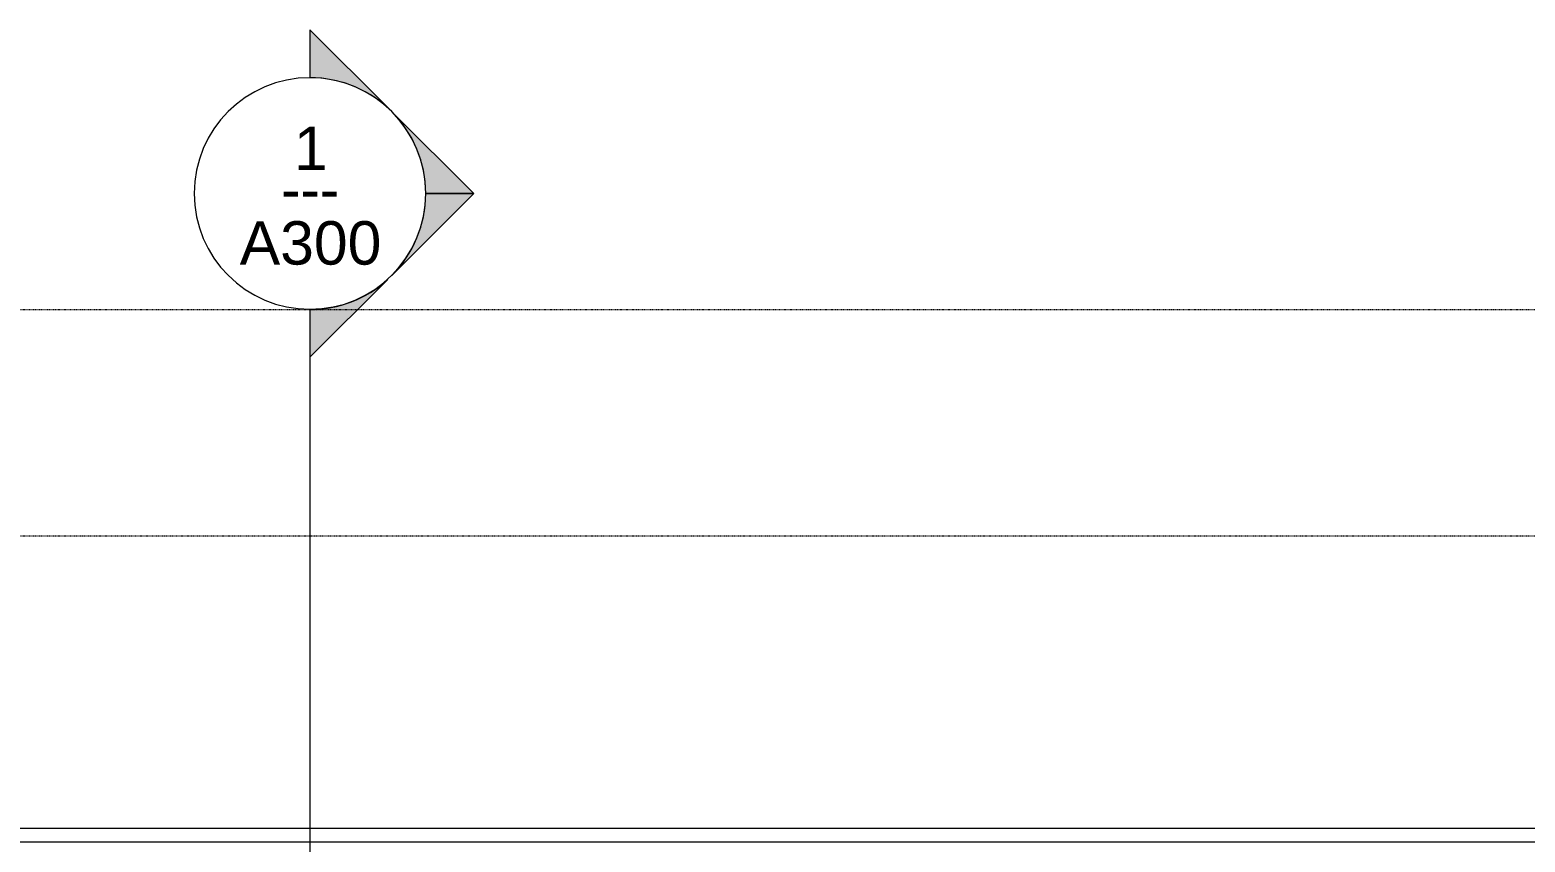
# Model space of a CAD drawing. Header units: inches. Extents: x 1747 to 7606, y -251 to 585.
# Drawn here: x 2485.8 to 2795.7, y 416.5 to 584.9 of the extents above; entities that cross this region are included whole.
import ezdxf

# ---------------------------------------------------------------- set-up
doc = ezdxf.new("R2010")
doc.units = ezdxf.units.IN
doc.header["$MEASUREMENT"] = 0
doc.linetypes.add('Aligning Line 1_8_', pattern=[0.25, 0.125, -0.125])
for name, color, linetype, lineweight in [('0-1', 7, 'Continuous', 5), ('A-WALL', 113, 'Continuous', 13), ('G-ANNO-SYMB', 111, 'Aligning Line 1_8_', 9), ('G-ANNO-SYMB-1', 147, 'Aligning Line 1_8_', 9), ('G-ANNO-SYMB-2', 111, 'Continuous', 9)]:
    doc.layers.add(name, color=color, linetype=linetype, lineweight=lineweight)
doc.styles.add('Arial', font='arial.ttf', dxfattribs={"height": 9})
doc.styles.add('Century Gothic', font='ufonts.com_century-gothic.ttf', dxfattribs={"height": 9})

# ---------------------------------------------------------------- blocks, each defined once
blk = doc.blocks.new('CTR - 2nd Phase_rvt-1-BUILDING ELEVATION - EAST')
at = {"layer": 'G-ANNO-SYMB-1'}
blk.add_line((1953.35, 526.95), (4072.04, 526.95), dxfattribs=at)
blk = doc.blocks.new('CTR  - Topography_rvt-1-BUILDING ELEVATION - EAST')
at = {"layer": 'G-ANNO-SYMB-1'}
blk.add_line((1953.35, 480), (4072.04, 480), dxfattribs=at)
blk = doc.blocks.new('CTR - 1st Phase - Common Walls_rvt-1-BUILDING ELEVATION - EAST')
at = {"layer": 'G-ANNO-SYMB-1'}
for p, q in [((1953.35, 526.95), (4072.04, 526.95)), ((1953.35, 526.95), (4072.04, 526.95)), ((1953.35, 480), (4072.04, 480))]:
    blk.add_line(p, q, dxfattribs=at)
blk = doc.blocks.new('Basic Wall _ EXT - FIBER CEMENT - SMALL - ___-1820300-BUILDING ELEVATION - EAST')
at = {"layer": 'A-WALL'}
for p, q in [((3855.16, 419.28), (2073.48, 419.28)), ((2067.14, 416.57), (3861.51, 416.57))]:
    blk.add_line(p, q, dxfattribs=at)
blk = doc.blocks.new('Section - Section Head - Filled-22785-BUILDING ELEVATION - EAST')
at = {"layer": 'G-ANNO-SYMB-2'}
h = blk.add_hatch(color=256, dxfattribs=at)
edge = h.paths.add_edge_path(flags=0)
edge.add_arc((2543.82, 550.95), 24.03, 47.9216, 90)
edge.add_line((2543.82, 574.98), (2543.82, 584.89))
edge.add_line((2543.82, 584.89), (2559.93, 568.79))
h = blk.add_hatch(color=256, dxfattribs=at)
edge = h.paths.add_edge_path(flags=0)
edge.add_line((2560.79, 567.92), (2577.76, 550.95))
edge.add_line((2577.76, 550.95), (2567.82, 550.95))
edge.add_arc((2543.82, 550.95), 24, 0, 45)
h = blk.add_hatch(color=256, dxfattribs=at)
edge = h.paths.add_edge_path(flags=0)
edge.add_arc((2543.82, 550.95), 24, 315, 360)
edge.add_line((2567.82, 550.95), (2577.76, 550.95))
edge.add_line((2577.76, 550.95), (2560.79, 533.98))
h = blk.add_hatch(color=256, dxfattribs=at)
edge = h.paths.add_edge_path(flags=0)
edge.add_line((2559.93, 533.12), (2543.82, 517.01))
edge.add_line((2543.82, 517.01), (2543.82, 526.92))
edge.add_arc((2543.82, 550.95), 24.03, 270, 312.0784)
for p, q in [((2559.93, 568.79), (2543.82, 584.89)), ((2543.82, 584.89), (2543.82, 574.98)), ((2577.76, 550.95), (2560.79, 567.92)), ((2560.79, 533.98), (2577.76, 550.95)), ((2567.82, 550.95), (2577.76, 550.95)), ((2577.76, 550.95), (2567.82, 550.95)), ((2543.82, 517.01), (2559.93, 533.12)), ((2543.82, 526.92), (2543.82, 517.01))]:
    blk.add_line(p, q, dxfattribs=at)
for centre, radius, start, end in [((2543.82, 550.98), 24, 90, 270), ((2543.82, 550.98), 24, 270, 90), ((2543.82, 550.95), 24.03, 47.9216, 90), ((2543.82, 550.95), 24, 0, 45), ((2543.82, 550.95), 24, 315, 360), ((2543.82, 550.95), 24.03, 270, 312.0784)]:
    blk.add_arc(centre, radius, start, end, dxfattribs=at)

msp = doc.modelspace()

# ---------------------------------------------------------------- linework, layer by layer
at = {"layer": 'G-ANNO-SYMB'}
for p, q in [((1953.35, 526.95), (4072.04, 526.95)), ((1953.35, 480), (4072.04, 480))]:
    msp.add_line(p, q, dxfattribs=at)
at = {"layer": 'G-ANNO-SYMB-2'}
msp.add_line((2543.82, 526.95), (2543.82, -241.84), dxfattribs=at)

# ---------------------------------------------------------------- block references
at = {"layer": '0-1'}
for name in ['CTR - 2nd Phase_rvt-1-BUILDING ELEVATION - EAST', 'CTR - 1st Phase - Common Walls_rvt-1-BUILDING ELEVATION - EAST', 'CTR  - Topography_rvt-1-BUILDING ELEVATION - EAST']:
    msp.add_blockref(name, (0, 0), dxfattribs=at)
at = {"layer": 'A-WALL'}
msp.add_blockref('Basic Wall _ EXT - FIBER CEMENT - SMALL - ___-1820300-BUILDING ELEVATION - EAST', (0, 0), dxfattribs=at)
at = {"layer": 'G-ANNO-SYMB-2'}
msp.add_blockref('Section - Section Head - Filled-22785-BUILDING ELEVATION - EAST', (0, 0), dxfattribs=at)

# ---------------------------------------------------------------- texts
at = {"layer": 'G-ANNO-SYMB-2', "char_height": 9, "attachment_point": 1}
for s, insert, width, style in [('1', (2540.5, 564.86), 8.484, 'Arial'), ('---', (2537.85, 556.36), 15.453, 'Century Gothic'), ('A300', (2529.26, 545.23), 35.754, 'Arial')]:
    msp.add_mtext(s, dxfattribs=dict(at, insert=insert, width=width, style=style))

doc.saveas('drawing.dxf')
